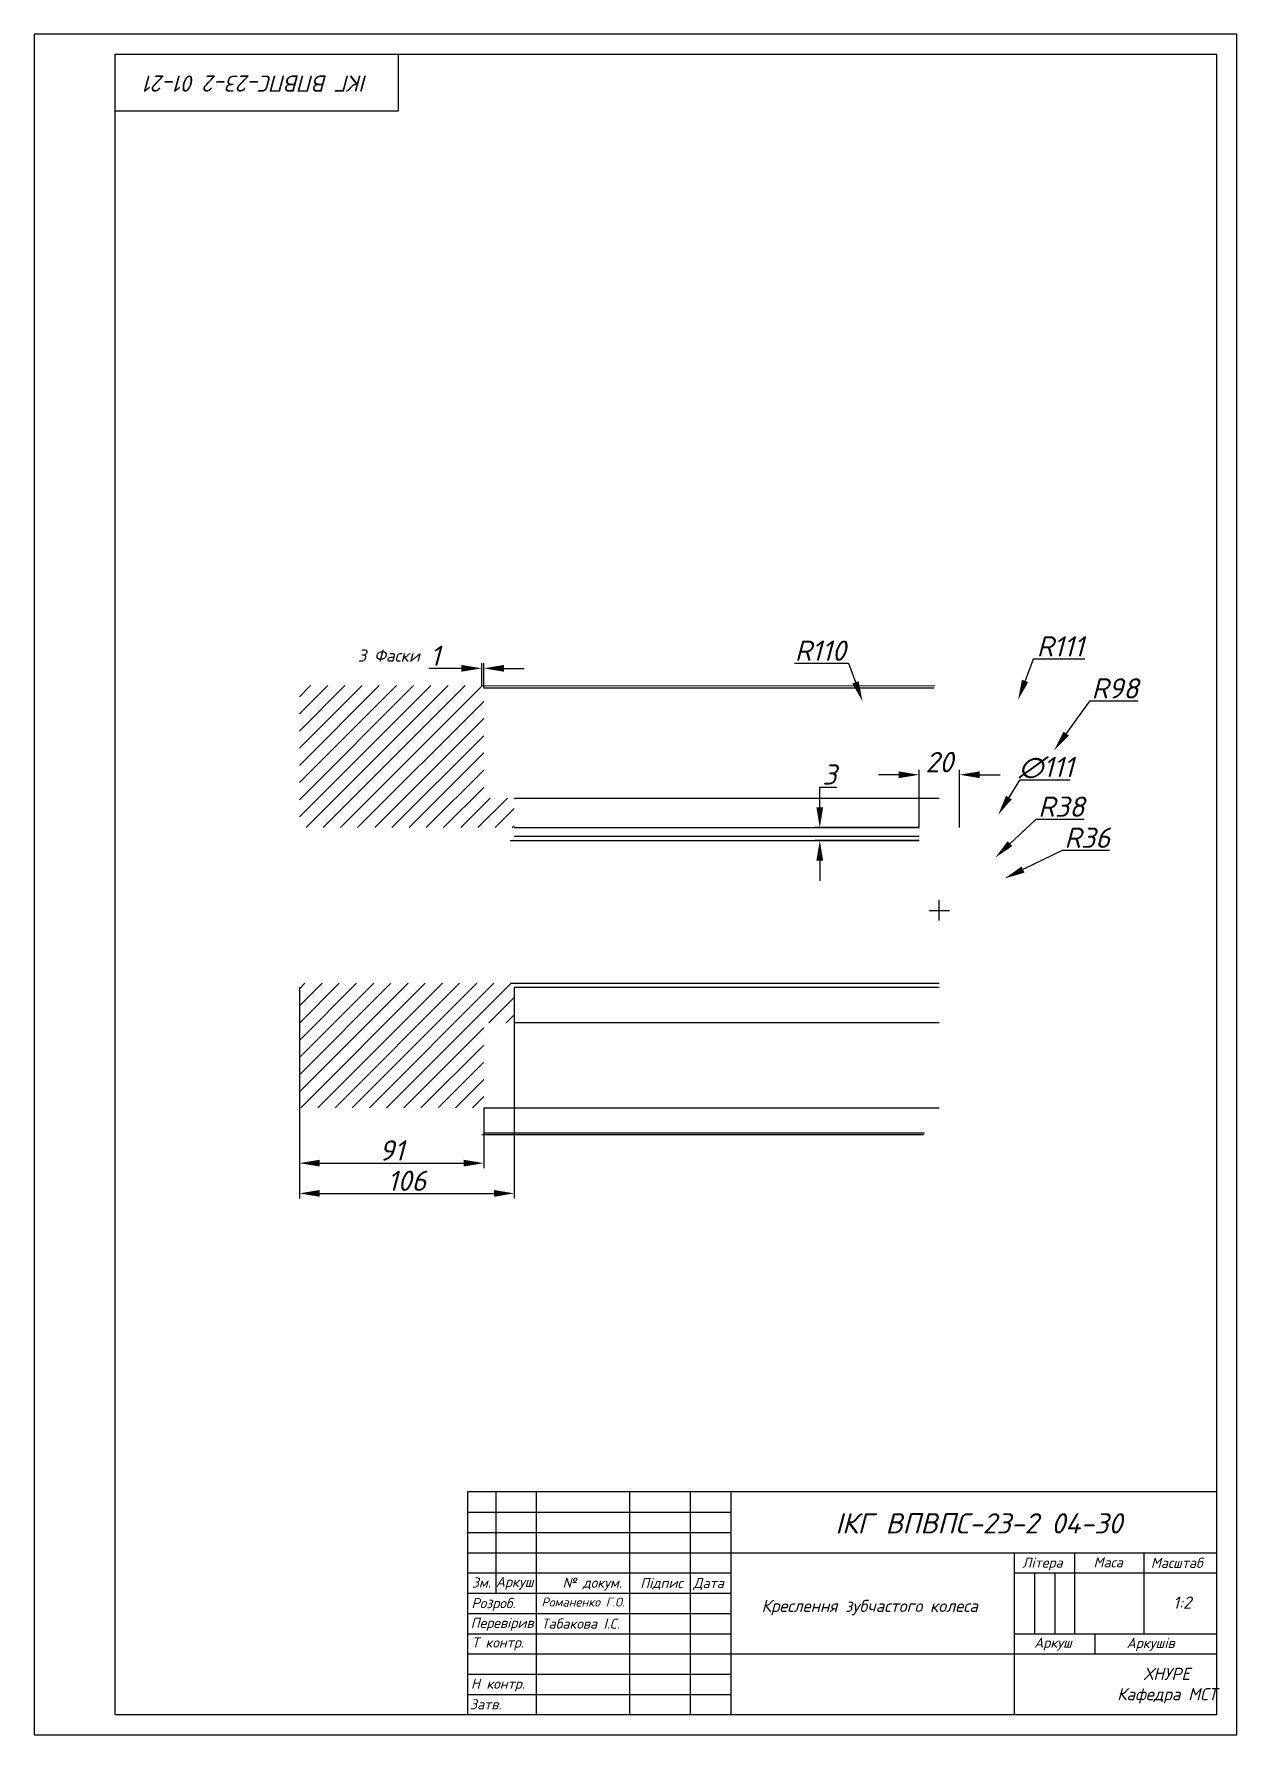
# Paper-space layout 'Layout2' of a CAD drawing. Header units: millimetres. Extents: x 0 to 297, y 0 to 420.
# The model-space entities are those that its viewports show. They can reach past a viewport. Long polylines and large blocks are cut down to what shows.
import ezdxf

# ---------------------------------------------------------------- set-up
doc = ezdxf.new("R2010")
doc.units = ezdxf.units.MM
doc.header["$MEASUREMENT"] = 0
doc.layers.add('Layer1', color=1, linetype='Continuous')
doc.layers.add('MD_Hatching', color=7, linetype='Continuous', lineweight=25)
doc.layers.add('контур', color=7, linetype='Continuous', lineweight=50)
doc.styles.add('style2', font='ISOCPEUI.TTF')
doc.dimstyles.new('UA Standart', dxfattribs={"dimtxt": 5, "dimasz": 5, "dimexe": 1.25, "dimexo": 0, "dimtad": 1, "dimtoh": 1, "dimdec": 0, "dimzin": 0, "dimdsep": 46, "dimtxsty": 'style2', "dimcen": 2.5, "dimadec": 0, "dimazin": 0, "dimtfac": 1, "dimtdec": 0, "dimtofl": 0, "dimtmove": 0, "dimatfit": 3, "dimfxl": 1, "dimtolj": 1, "dimtzin": 0, "dimarcsym": 0})

# ---------------------------------------------------------------- blocks, each defined once
blk = doc.blocks.new('*D39')
at = {"layer": 'контур', "color": 0, "lineweight": -2, "transparency": 16777216}
for p, q in [((65.56, 154.96), (65.56, 140.05)), ((111.06, 154.96), (111.06, 140.05)), ((70.56, 141.3), (106.06, 141.3))]:
    blk.add_line(p, q, dxfattribs=at)
at = {"layer": 'контур', "color": 0, "transparency": 16777216}
for points in [[(70.56, 142.14), (70.56, 140.47), (65.56, 141.3)], [(106.06, 142.14), (106.06, 140.47), (111.06, 141.3)]]:
    blk.add_solid(points, dxfattribs=at)
at = {"layer": 'контур', "color": 0, "transparency": 16777216, "insert": (88.31, 144.43), "char_height": 5, "attachment_point": 5, "style": 'style2'}
blk.add_mtext('\\A1;91', dxfattribs=at)
blk = doc.blocks.new('*D40')
at = {"layer": 'контур', "color": 0, "lineweight": -2, "transparency": 16777216}
for p, q in [((65.56, 184.71), (65.56, 132.59)), ((118.56, 184.71), (118.56, 132.59)), ((70.56, 133.84), (113.56, 133.84))]:
    blk.add_line(p, q, dxfattribs=at)
at = {"layer": 'контур', "color": 0, "transparency": 16777216}
for points in [[(70.56, 134.67), (70.56, 133), (65.56, 133.84)], [(113.56, 134.67), (113.56, 133), (118.56, 133.84)]]:
    blk.add_solid(points, dxfattribs=at)
at = {"layer": 'контур', "color": 0, "transparency": 16777216, "insert": (92.06, 136.96), "char_height": 5, "attachment_point": 5, "style": 'style2'}
blk.add_mtext('\\A1;106', dxfattribs=at)
blk = doc.blocks.new('*D41')
at = {"layer": 'контур', "color": 0, "lineweight": -2, "transparency": 16777216}
for p, q in [((110.56, 259.21), (110.56, 264.73)), ((111.06, 258.71), (111.06, 264.73)), ((105.56, 263.48), (97.49, 263.48)), ((116.06, 263.48), (121.06, 263.48))]:
    blk.add_line(p, q, dxfattribs=at)
at = {"layer": 'контур', "color": 0, "transparency": 16777216}
for points in [[(105.56, 264.32), (105.56, 262.65), (110.56, 263.48)], [(116.06, 264.32), (116.06, 262.65), (111.06, 263.48)]]:
    blk.add_solid(points, dxfattribs=at)
at = {"layer": 'контур', "color": 0, "transparency": 16777216, "insert": (99.03, 266.61), "char_height": 5, "attachment_point": 5, "style": 'style2'}
blk.add_mtext('\\A1;1', dxfattribs=at)
blk = doc.blocks.new('*D42')
at = {"layer": 'контур', "color": 0, "lineweight": -2, "transparency": 16777216}
for p, q in [((243.33, 235.84), (240.71, 231.59)), ((255.87, 235.84), (243.33, 235.84)), ((223.52, 201.21), (223.52, 206.21)), ((221.02, 203.71), (226.02, 203.71))]:
    blk.add_line(p, q, dxfattribs=at)
at = {"layer": 'контур', "color": 0, "transparency": 16777216}
blk.add_solid([(240, 232.02), (241.42, 231.15), (238.08, 227.33)], dxfattribs=at)
at = {"layer": 'контур', "color": 0, "transparency": 16777216, "insert": (249.91, 238.97), "char_height": 5, "attachment_point": 5, "style": 'style2'}
blk.add_mtext('\\A1;∅111', dxfattribs=at)
blk = doc.blocks.new('*D43')
at = {"layer": 'контур', "color": 0, "lineweight": -2, "transparency": 16777216}
for p, q in [((246.73, 265.77), (244.71, 260.37)), ((259.42, 265.77), (246.73, 265.77)), ((223.52, 201.21), (223.52, 206.21)), ((221.02, 203.71), (226.02, 203.71))]:
    blk.add_line(p, q, dxfattribs=at)
at = {"layer": 'контур', "color": 0, "transparency": 16777216}
blk.add_solid([(243.93, 260.67), (245.5, 260.08), (242.96, 255.69)], dxfattribs=at)
at = {"layer": 'контур', "color": 0, "transparency": 16777216, "insert": (253.39, 268.9), "char_height": 5, "attachment_point": 5, "style": 'style2'}
blk.add_mtext('\\A1;R111', dxfattribs=at)
blk = doc.blocks.new('*D45')
at = {"layer": 'контур', "color": 0, "lineweight": -2, "transparency": 16777216}
for p, q in [((260.62, 255.4), (254.86, 247.38)), ((272.56, 255.4), (260.62, 255.4)), ((223.52, 201.21), (223.52, 206.21)), ((221.02, 203.71), (226.02, 203.71))]:
    blk.add_line(p, q, dxfattribs=at)
at = {"layer": 'контур', "color": 0, "transparency": 16777216}
blk.add_solid([(254.18, 247.86), (255.53, 246.89), (251.94, 243.31)], dxfattribs=at)
at = {"layer": 'контур', "color": 0, "transparency": 16777216, "insert": (266.9, 258.53), "char_height": 5, "attachment_point": 5, "style": 'style2'}
blk.add_mtext('\\A1;R98', dxfattribs=at)
blk = doc.blocks.new('*D46')
at = {"layer": 'контур', "color": 0, "lineweight": -2, "transparency": 16777216}
for p, q in [((247.36, 226.19), (240.98, 220.17)), ((259.31, 226.19), (247.36, 226.19)), ((223.52, 201.21), (223.52, 206.21)), ((221.02, 203.71), (226.02, 203.71))]:
    blk.add_line(p, q, dxfattribs=at)
at = {"layer": 'контур', "color": 0, "transparency": 16777216}
blk.add_solid([(240.41, 220.78), (241.55, 219.57), (237.34, 216.74)], dxfattribs=at)
at = {"layer": 'контур', "color": 0, "transparency": 16777216, "insert": (253.65, 229.32), "char_height": 5, "attachment_point": 5, "style": 'style2'}
blk.add_mtext('\\A1;R38', dxfattribs=at)
blk = doc.blocks.new('*D47')
at = {"layer": 'контур', "color": 0, "lineweight": -2, "transparency": 16777216}
for p, q in [((253.9, 218.53), (244.19, 213.79)), ((265.55, 218.53), (253.9, 218.53)), ((223.52, 201.21), (223.52, 206.21)), ((221.02, 203.71), (226.02, 203.71))]:
    blk.add_line(p, q, dxfattribs=at)
at = {"layer": 'контур', "color": 0, "transparency": 16777216}
blk.add_solid([(243.82, 214.54), (244.56, 213.04), (239.7, 211.6)], dxfattribs=at)
at = {"layer": 'контур', "color": 0, "transparency": 16777216, "insert": (260.04, 221.65), "char_height": 5, "attachment_point": 5, "style": 'style2'}
blk.add_mtext('\\A1;R36', dxfattribs=at)
blk = doc.blocks.new('*D48')
at = {"layer": 'контур', "color": 0, "lineweight": -2, "transparency": 16777216}
for p, q in [((213.52, 237.2), (208.52, 237.2)), ((218.52, 224.16), (218.52, 238.45)), ((228.52, 224.16), (228.52, 238.45)), ((233.52, 237.2), (238.52, 237.2))]:
    blk.add_line(p, q, dxfattribs=at)
at = {"layer": 'контур', "color": 0, "transparency": 16777216}
for points in [[(213.52, 238.04), (213.52, 236.37), (218.52, 237.2)], [(233.52, 238.04), (233.52, 236.37), (228.52, 237.2)]]:
    blk.add_solid(points, dxfattribs=at)
at = {"layer": 'контур', "color": 0, "transparency": 16777216, "insert": (223.52, 240.33), "char_height": 5, "attachment_point": 5, "style": 'style2'}
blk.add_mtext('\\A1;20', dxfattribs=at)
blk = doc.blocks.new('*D49')
at = {"layer": 'контур', "color": 0, "lineweight": -2, "transparency": 16777216}
for p, q in [((194.02, 229.16), (194.02, 234.16)), ((194.02, 234.16), (198.19, 234.16)), ((218.52, 224.16), (192.77, 224.16)), ((218.52, 221), (192.77, 221)), ((194.02, 216), (194.02, 211))]:
    blk.add_line(p, q, dxfattribs=at)
at = {"layer": 'контур', "color": 0, "transparency": 16777216}
for points in [[(193.18, 229.16), (194.85, 229.16), (194.02, 224.16)], [(193.18, 216), (194.85, 216), (194.02, 221)]]:
    blk.add_solid(points, dxfattribs=at)
at = {"layer": 'контур', "color": 0, "transparency": 16777216, "insert": (196.41, 237.28), "char_height": 5, "attachment_point": 5, "style": 'style2'}
blk.add_mtext('\\A1;3', dxfattribs=at)
blk = doc.blocks.new('*D50')
at = {"layer": 'контур', "color": 0, "lineweight": -2, "transparency": 16777216}
for p, q in [((187.8, 264.73), (201.11, 264.73)), ((201.11, 264.73), (202.84, 260.03)), ((223.52, 201.21), (223.52, 206.21)), ((221.02, 203.71), (226.02, 203.71))]:
    blk.add_line(p, q, dxfattribs=at)
at = {"layer": 'контур', "color": 0, "transparency": 16777216}
blk.add_solid([(203.62, 260.32), (202.05, 259.74), (204.56, 255.34)], dxfattribs=at)
at = {"layer": 'контур', "color": 0, "transparency": 16777216, "insert": (194.14, 267.85), "char_height": 5, "attachment_point": 5, "style": 'style2'}
blk.add_mtext('\\A1;R110', dxfattribs=at)

msp = doc.modelspace()

# ---------------------------------------------------------------- linework, layer by layer
for p, q in [((20, 5), (20, 415)), ((20, 415), (292, 415)), ((90, 401), (90, 415)), ((292, 5), (292, 415)), ((20, 401), (90, 401)), ((292, 60), (107, 60)), ((107, 60), (107, 5)), ((114, 60), (114, 35)), ((124, 60), (124, 5)), ((147, 60), (147, 5)), ((162, 60), (162, 5)), ((172, 60), (172, 5)), ((107, 55), (172, 55)), ((107, 50), (172, 50)), ((107, 45), (292, 45)), ((242, 45), (242, 5)), ((257, 40), (257, 45)), ((274, 45), (274, 25)), ((107, 40), (172, 40)), ((242, 40), (292, 40)), ((247, 40), (247, 25)), ((252, 40), (252, 25)), ((257, 25), (257, 40)), ((107, 35), (172, 35)), ((107, 30), (172, 30)), ((107, 25), (172, 25)), ((242, 25), (292, 25)), ((262, 20), (262, 25)), ((107, 20), (292, 20)), ((107, 15), (172, 15)), ((107, 10), (172, 10)), ((292, 5), (20, 5))]:
    msp.add_line(p, q)
msp.add_lwpolyline([(0, 0), (297, 0), (297, 420), (0, 420)], close=True)

# ---------------------------------------------------------------- texts
at = {"lineweight": -3, "insert": (82.4, 405.76), "char_height": 4, "attachment_point": 1, "rotation": 180, "style": 'style2'}
msp.add_mtext('{\\fISOCPEUR|b0|i1|c204|p34;ІКГ ВПВПС-23-2 01-21}', dxfattribs=at)
at = {"attachment_point": 1, "style": 'style2'}
for s, insert, char_height in [('{\\fISOCPEUR|b0|i1|c204|p34;ІКГ ВПВПС-23-2 04-30}', (197.87, 54.75), 5), ('{\\fISOCPEUR|b0|i1|c204|p34;Літера}', (243.98, 43.82), 2.5), ('{\\fISOCPEUR|b0|i1|c204|p34;Маса}', (261.58, 43.88), 2.5), ('{\\fISOCPEUR|b0|i1|c204|p34;Масштаб}', (275.74, 43.75), 2.5), ('{\\fISOCPEUR|b0|i1|c204|p34;Зм.}', (108.08, 38.89), 2.5), ('{\\fISOCPEUR|b0|i1|c204|p34;Аркуш}', (114.02, 39.06), 2.5), ('\\pxi-3,l4,t4;{\\fISOCPEUR|b0|i1|c204|p34;№ докум.}', (127.99, 38.85), 2.5), ('{\\fISOCPEUR|b0|i1|c204|p34;Підпис}', (149.68, 38.78), 2.5), ('{\\fISOCPEUR|b0|i1|c204|p34;Дата}', (162.78, 38.77), 2.5), ('{\\fISOCPEUR|b0|i1|c204|p34;Розроб.}', (108, 33.8), 2.5), ('{\\fISOCPEUR|b0|i1|c204|p34;Романенко Г.О.}', (125.29, 33.91), 2.2), ('{\\fISOCPEUR|b0|i1|c204|p34;Перевірив}', (107.81, 28.93), 2.5), ('{\\fISOCPEUR|b0|i1|c204|p34;Табакова І.С.}', (125.25, 28.75), 2.5), ('{\\fISOCPEUR|b0|i1|c204|p34;Т контр.}', (108.09, 24.08), 2.5), ('{\\fISOCPEUR|b0|i1|c204|p34;Аркуш}', (246.92, 24.03), 2.5), ('{\\fISOCPEUR|b0|i1|c204|p34;Аркушів}', (269.75, 23.95), 2.5), ('{\\fISOCPEUR|b0|i1|c204|p34;Н контр.}', (107.88, 13.91), 2.5), ('\\pxqc;{\\fISOCPEUR|b0|i1|c204|p34;ХНУРЕ\\PКафедра МСТ}', (267.42, 16.58), 3)]:
    msp.add_mtext(s, dxfattribs=dict(at, insert=insert, char_height=char_height))
for s, insert, char_height, width in [('1:2', (281.21, 34.19), 3, 0.1499), ('\\pxql;{\\fISOCPEUR|b0|i1|c204|p34;Креслення зубчастого колеса}', (179.63, 33.37), 3, 59.5859), ('{\\fISOCPEUR|b0|i1|c204|p34;Затв.}', (107.63, 8.83), 2.5, 20.3295)]:
    msp.add_mtext(s, dxfattribs=dict(at, insert=insert, char_height=char_height, width=width))

psp = doc.layouts.new('Layout2')

# ---------------------------------------------------------------- hatches: boundary and pattern name
at = {"layer": 'MD_Hatching'}
h = psp.add_hatch(dxfattribs=at)
h.set_pattern_fill('ANSI31', color=256, scale=24, style=0)
edge = h.paths.add_edge_path(flags=0)
edge.add_line((111.06, 258.71), (110.56, 259.21))
edge.add_line((110.56, 259.21), (66.06, 259.21))
edge.add_line((66.06, 259.21), (65.56, 258.71))
edge.add_line((65.56, 258.71), (65.56, 224.16))
edge.add_line((65.56, 224.16), (118.56, 224.16))
edge.add_line((118.56, 224.16), (118.56, 231.46))
edge.add_line((118.56, 231.46), (112.56, 231.46))
edge.add_ellipse((112.56, 232.96), major_axis=(0, -1.5), ratio=1, start_angle=270, end_angle=360, ccw=False)
edge.add_line((111.06, 232.96), (111.06, 258.71))
edge = h.paths.add_edge_path(flags=0)
edge.add_ellipse((112.56, 174.46), major_axis=(0, 1.5), ratio=1, start_angle=0, end_angle=90, ccw=False)
edge.add_line((112.56, 175.96), (118.56, 175.96))
edge.add_line((118.56, 175.96), (118.56, 184.71))
edge.add_line((118.56, 184.71), (117.56, 185.71))
edge.add_line((117.56, 185.71), (66.56, 185.71))
edge.add_line((66.56, 185.71), (65.56, 184.71))
edge.add_line((65.56, 184.71), (65.56, 154.96))
edge.add_line((65.56, 154.96), (111.06, 154.96))
edge.add_line((111.06, 154.96), (111.06, 174.46))

# ---------------------------------------------------------------- linework, layer by layer
at = {"layer": 'Layer1'}
for p, q in [((110.56, 259.21), (222.44, 259.2)), ((111.06, 258.7), (222.17, 258.69)), ((118.56, 231.46), (223.52, 231.46)), ((118.56, 224.16), (218.52, 224.16)), ((117.56, 221), (218.52, 221)), ((118.56, 222.04), (218.52, 222.04)), ((117.56, 185.71), (223.52, 185.71)), ((223.52, 184.71), (118.56, 184.71)), ((223.52, 175.96), (118.56, 175.96)), ((111.06, 154.97), (223.52, 154.97)), ((110.56, 148.35), (219.61, 148.35)), ((111.06, 148.83), (219.84, 148.83))]:
    psp.add_line(p, q, dxfattribs=at)

# ---------------------------------------------------------------- texts
at = {"layer": 'контур', "insert": (79.93, 268.13), "char_height": 3, "width": 17.3815, "attachment_point": 1, "style": 'style2'}
psp.add_mtext('3 {\\fISOCPEUR|b0|i1|c204|p34;Фаски}', dxfattribs=at)

# ---------------------------------------------------------------- dimensions: what is measured, and where the dimension line sits
at = {"layer": 'контур'}
for base, p1, p2, picture, middle in [((110.56, 263.48), (111.06, 258.71), (110.56, 259.21), '*D41', (99.03, 266.61)), ((228.52, 237.2), (218.52, 224.16), (228.52, 224.16), '*D48', (223.52, 240.33)), ((118.56, 133.84), (65.56, 184.71), (118.56, 184.71), '*D40', (92.06, 136.96)), ((111.06, 141.3), (65.56, 154.96), (111.06, 154.96), '*D39', (88.31, 144.43))]:
    dim = psp.add_linear_dim(base=base, p1=p1, p2=p2, dimstyle='UA Standart', override={"dimlfac": -2}, dxfattribs=at)
    dim.commit()
    dim.dimension.update_dxf_attribs({"geometry": picture, "text_midpoint": middle})
for center, mpoint, picture, middle in [((223.52, 203.71), (204.56, 255.34), '*D50', (194.14, 264.73)), ((223.52, 203.71), (242.96, 255.69), '*D43', (253.39, 265.77)), ((223.5173, 203.7092), (251.9417, 243.3149), '*D45', (266.9011, 255.403)), ((223.52, 203.71), (237.34, 216.74), '*D46', (253.65, 226.19)), ((223.52, 203.71), (239.7, 211.6), '*D47', (260.04, 218.53))]:
    dim = psp.add_radius_dim(center=center, mpoint=mpoint, dimstyle='UA Standart', override={"dimlfac": -2}, dxfattribs=at)
    dim.commit()
    dim.dimension.update_dxf_attribs({"geometry": picture, "text_midpoint": middle, "dimtype": 164})
dim = psp.add_linear_dim(base=(194.02, 224.16), p1=(218.52, 221), p2=(218.52, 224.16), angle=90, dimstyle='UA Standart', dxfattribs=at)
dim.commit()
dim.dimension.update_dxf_attribs({"geometry": '*D49', "text_midpoint": (196.41, 237.28)})
dim = psp.add_diameter_dim_2p(p1=(208.95, 180.09), p2=(238.08, 227.33), dimstyle='UA Standart', override={"dimlfac": -2}, dxfattribs=at)
dim.commit()
dim.dimension.update_dxf_attribs({"geometry": '*D42', "text_midpoint": (249.91, 235.84), "dimtype": 163})

# ---------------------------------------------------------------- viewports
at = {"layer": '0'}
psp.add_viewport(center=(148.52, 210.11), size=(297, 420), view_center_point=(148.5, 210), view_height=420, dxfattribs=at)

doc.saveas('drawing.dxf')
